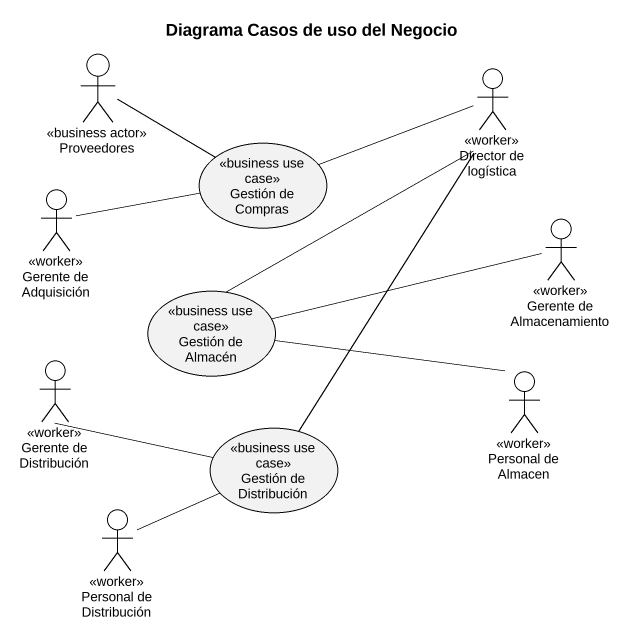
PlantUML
@startuml
title Diagrama Casos de uso del Negocio
actor Proveedores <<business actor>>
actor "Director de logística" as Director_de_logística <<worker>>
actor "Gerente de Adquisición" as Gerente_de_Adquisición <<worker>>
usecase "Gestión de Compras" as Gestión_de_Compras <<business use case>>
actor "Gerente de Almacenamiento" as Gerente_de_Almacenamiento <<worker>>
usecase "Gestión de Almacén" as Gestión_de_Almacén <<business use case>>
actor "Gerente de Distribución" as Gerente_de_Distribución <<worker>>
actor "Personal de Almacen" as Personal_de_Almacen <<worker>>
usecase "Gestión de Distribución" as Gestión_de_Distribución <<business use case>>
actor "Personal de Distribución" as Personal_de_Distribución <<worker>>
Proveedores -right- Gestión_de_Compras
Director_de_logística -left- Gestión_de_Compras
Director_de_logística -- Gestión_de_Almacén
Director_de_logística -- Gestión_de_Distribución
Gerente_de_Adquisición -right- Gestión_de_Compras
Gerente_de_Almacenamiento -left- Gestión_de_Almacén
Gerente_de_Distribución -right- Gestión_de_Distribución
Personal_de_Almacen -left- Gestión_de_Almacén
Gestión_de_Distribución -- Personal_de_Distribución
@enduml
